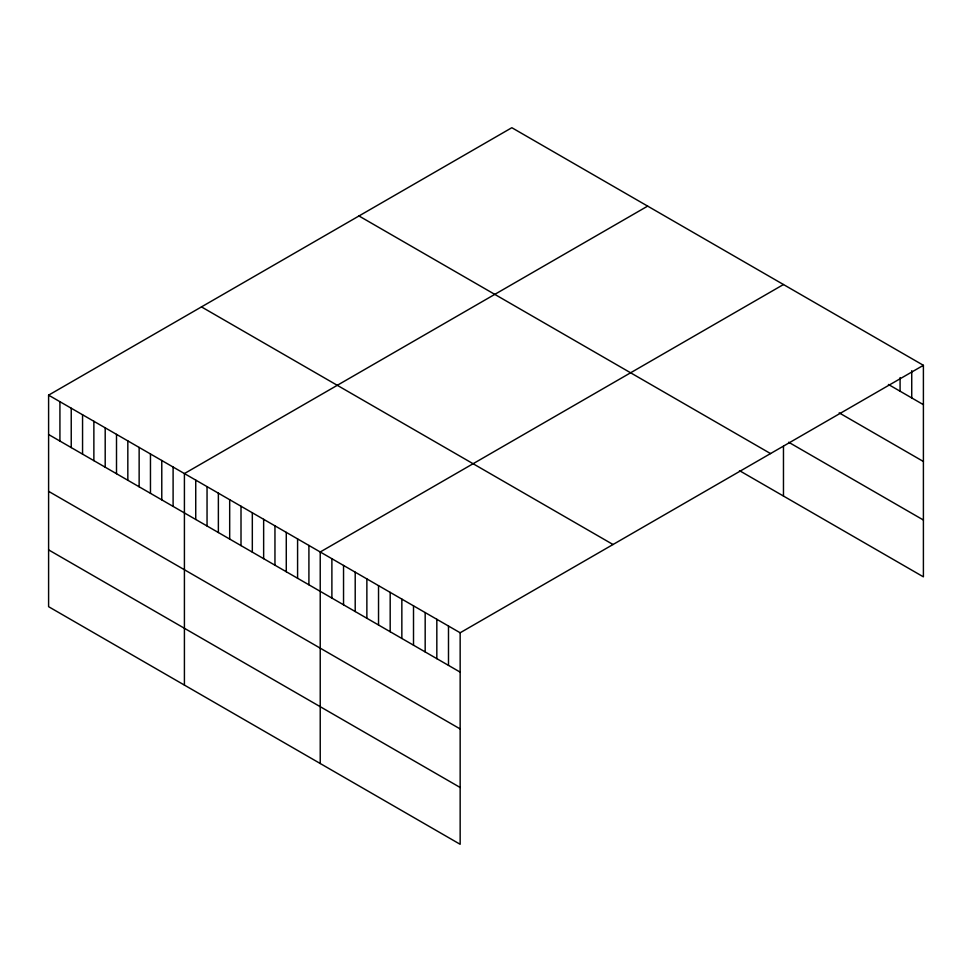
<?xml version="1.0" encoding="UTF-8"?>
<svg xmlns="http://www.w3.org/2000/svg" width="972" height="972" viewBox="0 0 972 972"><rect width="100%" height="100%" fill="white"/><g stroke="black" fill="none" stroke-linecap="round" stroke-linejoin="round"><path stroke-width="1.46" d="M923.4 365.314L460.157 632.772L460.157 844.291L48.6 606.686L48.6 395.154L511.843 127.709L923.4 365.314L923.4 576.846L739.461 470.642M647.656 206.113L184.413 473.571L184.413 685.09M783.468 284.529L320.225 551.987L320.225 763.506M888.42 384.475L923.4 404.668M839.188 412.869L923.4 461.493M788.657 442.236L923.4 520.02M358.972 215.966L770.529 453.572M201.471 306.897L613.028 544.514M48.6 395.154L460.157 632.772M48.6 434.52L460.157 672.126M48.6 491.334L460.157 728.939M48.6 549.873L460.157 787.478M911.736 370.697L911.736 397.937M900.084 377.586L900.084 391.206M783.468 446.342L783.468 496.048M448.493 626.041L448.493 665.395M436.829 619.31L436.829 658.664M425.177 612.567L425.177 651.933M413.513 605.835L413.513 645.201M401.849 599.104L401.849 638.458M390.185 592.373L390.185 631.727M378.533 585.642L378.533 624.996M366.869 578.911L366.869 618.265M355.205 572.18L355.205 611.534M343.541 565.449L343.541 604.803M331.889 558.718L331.889 598.072M308.914 545.45L308.914 584.804M297.59 538.913L297.59 578.267M286.278 532.377L286.278 571.73M274.955 525.84L274.955 565.206M263.643 519.315L263.643 558.669M252.319 512.779L252.319 552.132M241.007 506.242L241.007 545.596M229.684 499.705L229.684 539.059M218.372 493.168L218.372 532.535M207.048 486.644L207.048 525.998M195.737 480.107L195.737 519.461M173.101 467.034L173.101 506.388M161.777 460.497L161.777 499.863M150.466 453.973L150.466 493.326M139.142 447.436L139.142 486.79M127.83 440.899L127.83 480.253M116.506 434.363L116.506 473.716M105.195 427.826L105.195 467.192M93.871 421.301L93.871 460.655M82.559 414.765L82.559 454.118M71.235 408.228L71.235 447.582M59.924 401.691L59.924 441.045"/></g></svg>
